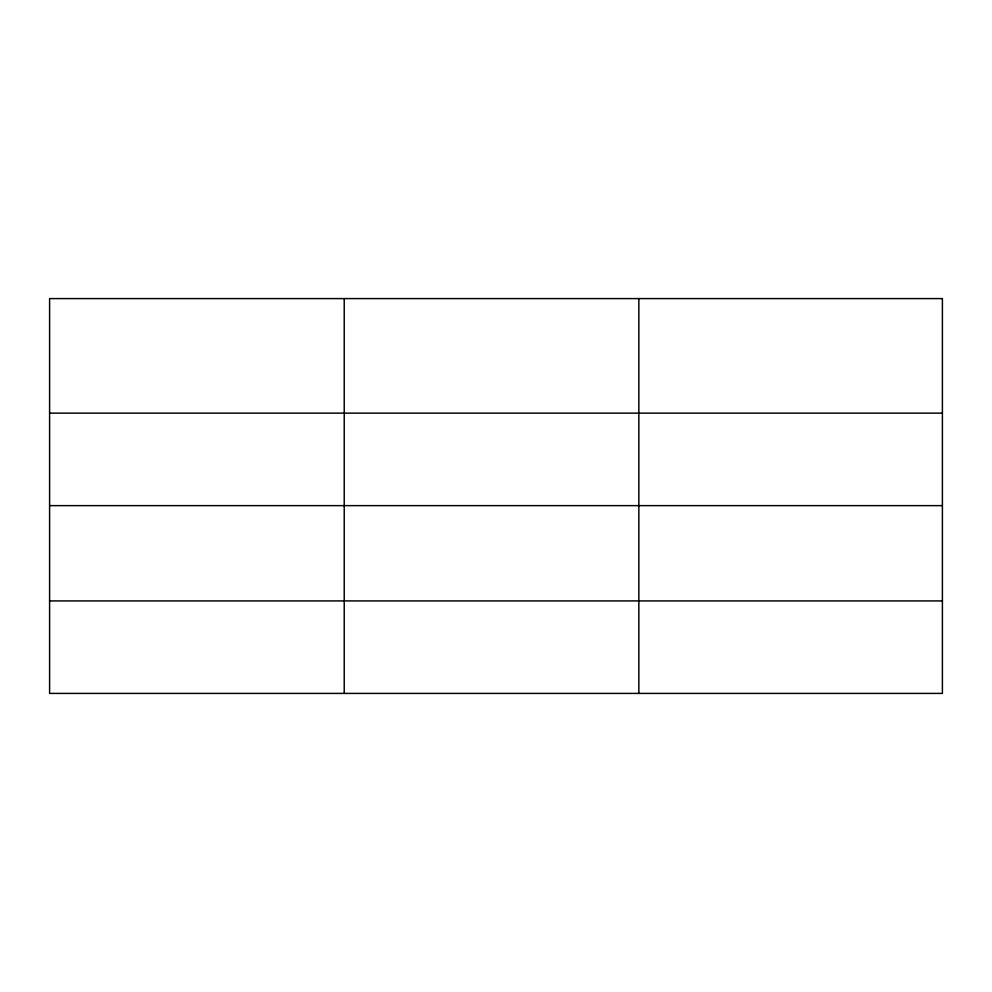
<?xml version="1.0" encoding="UTF-8"?>
<svg xmlns="http://www.w3.org/2000/svg" width="992" height="992" viewBox="0 0 992 992"><rect width="100%" height="100%" fill="white"/><g stroke="black" fill="none" stroke-linecap="round" stroke-linejoin="round"><path stroke-width="1.49" d="M49.6 413.143L942.4 413.143M49.6 505.635L942.4 505.635M49.6 600.916L942.4 600.916M638.848 298.592L638.848 693.408M344.224 298.592L344.224 693.408M942.4 298.592L49.6 298.592L49.6 693.408L942.4 693.408L942.4 298.592"/></g></svg>
